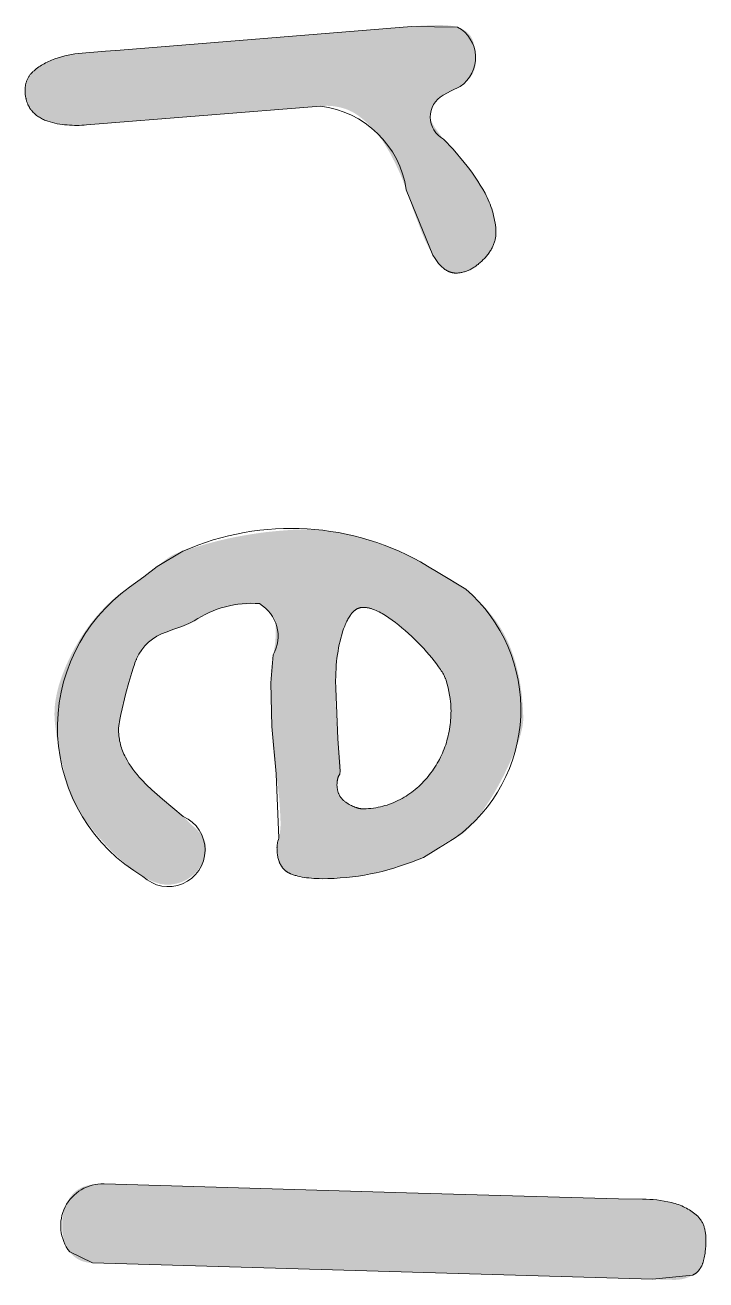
# Model space of a CAD drawing. Header units: millimetres. Extents: x 0 to 505, y 0 to 432.
# Drawn here: x 315.61 to 323.42, y 106.28 to 120.68 of the extents above; entities that cross this region are included whole.
import ezdxf

# ---------------------------------------------------------------- set-up
doc = ezdxf.new("R2010")
doc.units = ezdxf.units.MM
doc.header["$MEASUREMENT"] = 0
doc.layers.add('DEFAULT', color=4, linetype='Continuous')

msp = doc.modelspace()

# ---------------------------------------------------------------- hatches: boundary and pattern name
at = {"layer": 'DEFAULT', "extrusion": (0, 0, -1)}
for points in [[(-320.286, 118.038), (-320.266, 118.073), (-320.246, 118.108), (-320.227, 118.145), (-320.209, 118.182), (-320.191, 118.22), (-320.174, 118.259), (-320.158, 118.298), (-320.063, 118.55), (-319.98, 118.788), (-319.957, 118.85), (-319.934, 118.912), (-319.909, 118.973), (-319.882, 119.032), (-319.854, 119.091), (-319.824, 119.149), (-319.794, 119.207), (-319.761, 119.263), (-319.744, 119.291), (-319.727, 119.318), (-319.71, 119.344), (-319.692, 119.37), (-319.673, 119.395), (-319.654, 119.419), (-319.635, 119.443), (-319.616, 119.466), (-319.596, 119.489), (-319.575, 119.51), (-319.554, 119.532), (-319.533, 119.552), (-319.511, 119.572), (-319.489, 119.591), (-319.466, 119.61), (-319.443, 119.628), (-319.432, 119.636), (-319.42, 119.645), (-319.408, 119.653), (-319.396, 119.661), (-319.384, 119.668), (-319.371, 119.675), (-319.359, 119.682), (-319.346, 119.688), (-319.333, 119.694), (-319.32, 119.7), (-319.307, 119.706), (-319.293, 119.711), (-319.28, 119.716), (-319.266, 119.72), (-319.253, 119.724), (-319.239, 119.728), (-319.225, 119.732), (-319.21, 119.735), (-319.196, 119.738), (-319.181, 119.741), (-319.167, 119.743), (-319.152, 119.745), (-319.137, 119.747), (-319.122, 119.748), (-319.107, 119.749), (-319.091, 119.75), (-319.076, 119.751), (-319.06, 119.751), (-319.044, 119.75), (-319.028, 119.75), (-319.012, 119.749), (-318.995, 119.748), (-318.995, 119.748), (-316.31, 119.531), (-316.283, 119.529), (-316.256, 119.528), (-316.228, 119.527), (-316.201, 119.527), (-316.173, 119.527), (-316.145, 119.528), (-316.116, 119.529), (-316.088, 119.531), (-316.059, 119.534), (-316.031, 119.537), (-316.003, 119.541), (-315.975, 119.546), (-315.948, 119.552), (-315.921, 119.558), (-315.894, 119.566), (-315.868, 119.574), (-315.855, 119.578), (-315.842, 119.583), (-315.83, 119.588), (-315.817, 119.593), (-315.805, 119.599), (-315.794, 119.605), (-315.782, 119.612), (-315.771, 119.619), (-315.76, 119.626), (-315.749, 119.633), (-315.739, 119.641), (-315.729, 119.649), (-315.719, 119.658), (-315.709, 119.667), (-315.7, 119.676), (-315.691, 119.686), (-315.686, 119.691), (-315.682, 119.696), (-315.678, 119.701), (-315.674, 119.706), (-315.67, 119.711), (-315.666, 119.717), (-315.662, 119.722), (-315.658, 119.728), (-315.655, 119.734), (-315.652, 119.74), (-315.648, 119.746), (-315.645, 119.752), (-315.642, 119.758), (-315.639, 119.764), (-315.636, 119.771), (-315.634, 119.777), (-315.631, 119.784), (-315.629, 119.79), (-315.627, 119.797), (-315.624, 119.804), (-315.622, 119.811), (-315.62, 119.818), (-315.619, 119.825), (-315.617, 119.833), (-315.615, 119.84), (-315.614, 119.848), (-315.612, 119.855), (-315.611, 119.863), (-315.609, 119.879), (-315.608, 119.895), (-315.607, 119.905), (-315.607, 119.914), (-315.606, 119.924), (-315.606, 119.933), (-315.607, 119.942), (-315.607, 119.951), (-315.608, 119.96), (-315.609, 119.969), (-315.61, 119.977), (-315.611, 119.986), (-315.612, 119.994), (-315.614, 120.003), (-315.616, 120.011), (-315.618, 120.019), (-315.621, 120.027), (-315.624, 120.035), (-315.626, 120.042), (-315.629, 120.05), (-315.633, 120.057), (-315.636, 120.065), (-315.64, 120.072), (-315.644, 120.079), (-315.648, 120.086), (-315.653, 120.093), (-315.657, 120.099), (-315.662, 120.106), (-315.667, 120.112), (-315.672, 120.119), (-315.678, 120.125), (-315.684, 120.131), (-315.69, 120.137), (-315.696, 120.143), (-315.709, 120.154), (-315.722, 120.165), (-315.735, 120.176), (-315.749, 120.186), (-315.764, 120.197), (-315.779, 120.206), (-315.794, 120.216), (-315.809, 120.225), (-315.825, 120.234), (-315.842, 120.243), (-315.859, 120.251), (-315.876, 120.26), (-315.893, 120.267), (-315.911, 120.275), (-315.93, 120.282), (-315.948, 120.289), (-315.986, 120.302), (-316.024, 120.314), (-316.063, 120.324), (-316.101, 120.333), (-316.139, 120.341), (-316.178, 120.347), (-316.217, 120.352), (-316.53, 120.378), (-316.53, 120.378), (-316.697, 120.391), (-316.697, 120.391), (-320.039, 120.661), (-320.164, 120.67), (-320.302, 120.676), (-320.338, 120.677), (-320.372, 120.677), (-320.407, 120.676), (-320.44, 120.674), (-320.473, 120.671), (-320.506, 120.667), (-320.537, 120.662), (-320.553, 120.659), (-320.568, 120.655), (-320.579, 120.652), (-320.589, 120.648), (-320.599, 120.643), (-320.609, 120.639), (-320.619, 120.634), (-320.628, 120.629), (-320.637, 120.624), (-320.646, 120.618), (-320.655, 120.613), (-320.659, 120.61), (-320.663, 120.606), (-320.667, 120.603), (-320.671, 120.6), (-320.675, 120.597), (-320.679, 120.594), (-320.683, 120.59), (-320.686, 120.587), (-320.69, 120.583), (-320.694, 120.58), (-320.697, 120.576), (-320.701, 120.572), (-320.704, 120.568), (-320.707, 120.565), (-320.711, 120.561), (-320.714, 120.557), (-320.717, 120.552), (-320.72, 120.548), (-320.723, 120.543), (-320.726, 120.538), (-320.729, 120.533), (-320.731, 120.528), (-320.734, 120.523), (-320.737, 120.517), (-320.739, 120.511), (-320.741, 120.505), (-320.744, 120.499), (-320.746, 120.493), (-320.748, 120.486), (-320.75, 120.48), (-320.752, 120.473), (-320.754, 120.466), (-320.758, 120.451), (-320.761, 120.436), (-320.764, 120.42), (-320.767, 120.403), (-320.769, 120.385), (-320.771, 120.367), (-320.773, 120.348), (-320.774, 120.327), (-320.775, 120.307), (-320.776, 120.288), (-320.775, 120.27), (-320.775, 120.252), (-320.774, 120.235), (-320.773, 120.227), (-320.772, 120.219), (-320.771, 120.211), (-320.77, 120.203), (-320.768, 120.196), (-320.767, 120.188), (-320.765, 120.181), (-320.764, 120.174), (-320.762, 120.167), (-320.76, 120.161), (-320.758, 120.154), (-320.755, 120.148), (-320.753, 120.142), (-320.75, 120.136), (-320.748, 120.13), (-320.745, 120.125), (-320.742, 120.119), (-320.739, 120.114), (-320.736, 120.109), (-320.734, 120.107), (-320.732, 120.104), (-320.726, 120.095), (-320.719, 120.085), (-320.711, 120.076), (-320.704, 120.067), (-320.696, 120.059), (-320.688, 120.05), (-320.68, 120.041), (-320.672, 120.033), (-320.664, 120.025), (-320.655, 120.017), (-320.646, 120.009), (-320.637, 120.002), (-320.628, 119.994), (-320.618, 119.987), (-320.609, 119.98), (-320.599, 119.973), (-320.495, 119.923), (-320.472, 119.912), (-320.449, 119.9), (-320.426, 119.887), (-320.403, 119.873), (-320.393, 119.867), (-320.384, 119.86), (-320.374, 119.853), (-320.366, 119.846), (-320.357, 119.839), (-320.349, 119.831), (-320.341, 119.824), (-320.334, 119.817), (-320.327, 119.809), (-320.32, 119.802), (-320.313, 119.794), (-320.307, 119.787), (-320.301, 119.779), (-320.296, 119.771), (-320.291, 119.764), (-320.286, 119.756), (-320.284, 119.752), (-320.282, 119.748), (-320.28, 119.744), (-320.278, 119.74), (-320.276, 119.736), (-320.274, 119.732), (-320.272, 119.728), (-320.27, 119.724), (-320.269, 119.72), (-320.267, 119.716), (-320.266, 119.711), (-320.264, 119.707), (-320.263, 119.703), (-320.262, 119.699), (-320.261, 119.695), (-320.26, 119.691), (-320.259, 119.686), (-320.258, 119.682), (-320.257, 119.678), (-320.257, 119.674), (-320.256, 119.669), (-320.256, 119.665), (-320.255, 119.661), (-320.255, 119.656), (-320.254, 119.652), (-320.254, 119.648), (-320.254, 119.643), (-320.254, 119.639), (-320.254, 119.635), (-320.254, 119.63), (-320.255, 119.626), (-320.255, 119.621), (-320.255, 119.619), (-320.255, 119.617), (-320.256, 119.614), (-320.256, 119.612), (-320.257, 119.609), (-320.257, 119.607), (-320.258, 119.604), (-320.259, 119.602), (-320.259, 119.599), (-320.26, 119.596), (-320.262, 119.591), (-320.264, 119.585), (-320.267, 119.579), (-320.269, 119.572), (-320.272, 119.566), (-320.276, 119.559), (-320.279, 119.552), (-320.287, 119.538), (-320.296, 119.522), (-320.306, 119.506), (-320.317, 119.489), (-320.33, 119.471), (-320.343, 119.453), (-320.373, 119.413), (-320.407, 119.369), (-320.519, 119.252), (-320.534, 119.236), (-320.549, 119.22), (-320.58, 119.183), (-320.612, 119.144), (-320.645, 119.1), (-320.678, 119.06), (-320.71, 119.019), (-320.741, 118.977), (-320.771, 118.933), (-320.801, 118.888), (-320.829, 118.842), (-320.857, 118.795), (-320.884, 118.747), (-320.897, 118.722), (-320.909, 118.698), (-320.921, 118.672), (-320.932, 118.647), (-320.942, 118.622), (-320.951, 118.596), (-320.96, 118.57), (-320.968, 118.543), (-320.975, 118.517), (-320.982, 118.49), (-320.988, 118.463), (-320.994, 118.436), (-320.998, 118.408), (-321.002, 118.381), (-321.006, 118.353), (-321.008, 118.324), (-321.009, 118.314), (-321.009, 118.304), (-321.009, 118.293), (-321.009, 118.283), (-321.009, 118.273), (-321.008, 118.262), (-321.007, 118.252), (-321.005, 118.242), (-321.003, 118.231), (-321.001, 118.221), (-320.999, 118.211), (-320.996, 118.201), (-320.993, 118.191), (-320.99, 118.18), (-320.986, 118.17), (-320.982, 118.16), (-320.978, 118.15), (-320.974, 118.14), (-320.969, 118.13), (-320.964, 118.12), (-320.958, 118.11), (-320.952, 118.1), (-320.946, 118.09), (-320.94, 118.08), (-320.933, 118.07), (-320.926, 118.06), (-320.919, 118.05), (-320.912, 118.041), (-320.904, 118.031), (-320.895, 118.021), (-320.887, 118.011), (-320.878, 118.001), (-320.86, 117.983), (-320.851, 117.973), (-320.842, 117.965), (-320.833, 117.956), (-320.823, 117.948), (-320.814, 117.94), (-320.805, 117.932), (-320.795, 117.925), (-320.786, 117.918), (-320.777, 117.911), (-320.767, 117.905), (-320.758, 117.898), (-320.748, 117.892), (-320.738, 117.887), (-320.729, 117.881), (-320.719, 117.876), (-320.709, 117.871), (-320.699, 117.867), (-320.689, 117.862), (-320.679, 117.858), (-320.669, 117.855), (-320.659, 117.851), (-320.649, 117.848), (-320.639, 117.845), (-320.629, 117.842), (-320.619, 117.84), (-320.609, 117.838), (-320.598, 117.836), (-320.588, 117.835), (-320.578, 117.833), (-320.567, 117.832), (-320.562, 117.832), (-320.558, 117.832), (-320.553, 117.832), (-320.548, 117.832), (-320.543, 117.832), (-320.539, 117.832), (-320.534, 117.832), (-320.529, 117.833), (-320.524, 117.833), (-320.52, 117.834), (-320.515, 117.835), (-320.51, 117.836), (-320.506, 117.837), (-320.501, 117.838), (-320.496, 117.839), (-320.492, 117.841), (-320.487, 117.842), (-320.482, 117.844), (-320.478, 117.845), (-320.473, 117.847), (-320.469, 117.849), (-320.464, 117.851), (-320.46, 117.853), (-320.455, 117.855), (-320.451, 117.858), (-320.446, 117.86), (-320.442, 117.863), (-320.437, 117.866), (-320.433, 117.868), (-320.428, 117.871), (-320.424, 117.874), (-320.42, 117.878), (-320.415, 117.881), (-320.411, 117.884), (-320.402, 117.891), (-320.393, 117.899), (-320.385, 117.907), (-320.376, 117.915), (-320.368, 117.924), (-320.359, 117.934), (-320.351, 117.943), (-320.343, 117.954), (-320.335, 117.964), (-320.326, 117.975), (-320.318, 117.987), (-320.31, 117.999), (-320.302, 118.012), (-320.294, 118.025)], [(-316.118, 106.603), (-316.113, 106.611), (-316.107, 106.619), (-316.102, 106.627), (-316.097, 106.635), (-316.092, 106.644), (-316.087, 106.652), (-316.083, 106.661), (-316.078, 106.67), (-316.074, 106.679), (-316.07, 106.688), (-316.066, 106.697), (-316.063, 106.707), (-316.06, 106.716), (-316.056, 106.726), (-316.053, 106.736), (-316.051, 106.746), (-316.048, 106.756), (-316.046, 106.767), (-316.043, 106.777), (-316.041, 106.788), (-316.04, 106.799), (-316.038, 106.81), (-316.036, 106.821), (-316.035, 106.833), (-316.033, 106.856), (-316.032, 106.88), (-316.032, 106.904), (-316.032, 106.929), (-316.033, 106.954), (-316.034, 106.967), (-316.035, 106.979), (-316.036, 106.991), (-316.038, 107.003), (-316.04, 107.015), (-316.042, 107.026), (-316.044, 107.038), (-316.046, 107.049), (-316.049, 107.06), (-316.051, 107.071), (-316.054, 107.082), (-316.057, 107.093), (-316.061, 107.104), (-316.064, 107.114), (-316.068, 107.124), (-316.072, 107.135), (-316.076, 107.145), (-316.081, 107.154), (-316.085, 107.164), (-316.09, 107.174), (-316.095, 107.183), (-316.1, 107.192), (-316.106, 107.202), (-316.111, 107.211), (-316.117, 107.219), (-316.123, 107.228), (-316.13, 107.237), (-316.136, 107.245), (-316.143, 107.253), (-316.149, 107.261), (-316.153, 107.265), (-316.157, 107.269), (-316.16, 107.273), (-316.164, 107.277), (-316.168, 107.281), (-316.172, 107.284), (-316.176, 107.288), (-316.18, 107.291), (-316.184, 107.295), (-316.188, 107.298), (-316.192, 107.302), (-316.196, 107.305), (-316.205, 107.311), (-316.214, 107.317), (-316.223, 107.323), (-316.233, 107.328), (-316.243, 107.334), (-316.253, 107.339), (-316.263, 107.343), (-316.274, 107.348), (-316.285, 107.352), (-316.296, 107.356), (-316.308, 107.36), (-316.319, 107.363), (-316.331, 107.366), (-316.344, 107.369), (-316.356, 107.371), (-316.369, 107.374), (-316.382, 107.376), (-316.396, 107.378), (-316.409, 107.379), (-316.423, 107.38), (-316.437, 107.381), (-316.452, 107.382), (-316.467, 107.383), (-316.482, 107.383), (-316.512, 107.382), (-316.513, 107.382), (-319.984, 107.281), (-319.984, 107.281), (-322.413, 107.209), (-322.536, 107.207), (-322.689, 107.208), (-322.731, 107.207), (-322.773, 107.205), (-322.814, 107.202), (-322.856, 107.198), (-322.898, 107.192), (-322.94, 107.185), (-322.981, 107.177), (-323.023, 107.168), (-323.044, 107.162), (-323.064, 107.157), (-323.084, 107.15), (-323.103, 107.144), (-323.122, 107.137), (-323.141, 107.129), (-323.159, 107.121), (-323.177, 107.112), (-323.195, 107.103), (-323.212, 107.094), (-323.229, 107.084), (-323.245, 107.074), (-323.261, 107.063), (-323.277, 107.052), (-323.292, 107.04), (-323.307, 107.028), (-323.314, 107.021), (-323.321, 107.015), (-323.327, 107.008), (-323.334, 107.001), (-323.34, 106.994), (-323.346, 106.987), (-323.352, 106.979), (-323.357, 106.972), (-323.363, 106.964), (-323.368, 106.955), (-323.372, 106.947), (-323.377, 106.939), (-323.381, 106.93), (-323.385, 106.921), (-323.389, 106.912), (-323.393, 106.902), (-323.396, 106.893), (-323.399, 106.883), (-323.402, 106.873), (-323.405, 106.863), (-323.407, 106.853), (-323.409, 106.842), (-323.411, 106.831), (-323.413, 106.82), (-323.414, 106.809), (-323.415, 106.798), (-323.416, 106.786), (-323.417, 106.774), (-323.417, 106.762), (-323.418, 106.75), (-323.418, 106.738), (-323.417, 106.725), (-323.415, 106.676), (-323.412, 106.631), (-323.41, 106.61), (-323.408, 106.589), (-323.405, 106.57), (-323.402, 106.552), (-323.399, 106.534), (-323.395, 106.518), (-323.391, 106.502), (-323.389, 106.495), (-323.387, 106.488), (-323.385, 106.481), (-323.382, 106.474), (-323.38, 106.468), (-323.378, 106.461), (-323.375, 106.455), (-323.373, 106.45), (-323.37, 106.444), (-323.367, 106.439), (-323.362, 106.429), (-323.356, 106.419), (-323.35, 106.41), (-323.347, 106.406), (-323.344, 106.401), (-323.341, 106.397), (-323.338, 106.393), (-323.335, 106.389), (-323.332, 106.385), (-323.328, 106.382), (-323.325, 106.378), (-323.322, 106.375), (-323.319, 106.371), (-323.315, 106.368), (-323.312, 106.365), (-323.309, 106.362), (-323.305, 106.359), (-323.302, 106.357), (-323.298, 106.354), (-323.295, 106.351), (-323.291, 106.349), (-323.288, 106.347), (-323.284, 106.345), (-323.281, 106.343), (-323.277, 106.341), (-323.273, 106.339), (-323.27, 106.337), (-323.266, 106.336), (-323.262, 106.334), (-323.256, 106.331), (-323.25, 106.327), (-323.244, 106.324), (-323.237, 106.321), (-323.231, 106.318), (-323.224, 106.315), (-323.218, 106.312), (-323.211, 106.309), (-323.205, 106.307), (-323.198, 106.304), (-323.191, 106.302), (-323.184, 106.3), (-323.177, 106.298), (-323.17, 106.296), (-323.163, 106.294), (-323.156, 106.292), (-323.149, 106.291), (-323.142, 106.289), (-323.127, 106.287), (-323.112, 106.285), (-323.097, 106.283), (-323.081, 106.282), (-323.065, 106.281), (-323.049, 106.281), (-322.806, 106.288), (-322.805, 106.288), (-316.378, 106.476), (-316.368, 106.476), (-316.358, 106.477), (-316.347, 106.478), (-316.337, 106.479), (-316.328, 106.48), (-316.318, 106.482), (-316.308, 106.484), (-316.299, 106.486), (-316.29, 106.488), (-316.281, 106.49), (-316.272, 106.493), (-316.263, 106.496), (-316.254, 106.499), (-316.246, 106.503), (-316.237, 106.506), (-316.229, 106.51), (-316.221, 106.514), (-316.213, 106.519), (-316.206, 106.523), (-316.198, 106.528), (-316.191, 106.533), (-316.183, 106.538), (-316.176, 106.544), (-316.169, 106.549), (-316.162, 106.555), (-316.155, 106.562), (-316.149, 106.568), (-316.142, 106.575), (-316.136, 106.581), (-316.13, 106.588), (-316.124, 106.596)]]:
    msp.add_hatch(color=7, dxfattribs=at).paths.add_polyline_path(points, flags=0)
h = msp.add_hatch(color=7, dxfattribs=at)
h.paths.add_polyline_path([(-316.959, 110.91), (-316.92, 110.935), (-316.881, 110.962), (-316.842, 110.99), (-316.804, 111.019), (-316.766, 111.049), (-316.728, 111.081), (-316.691, 111.114), (-316.654, 111.148), (-316.617, 111.184), (-316.581, 111.22), (-316.51, 111.296), (-316.439, 111.375), (-316.371, 111.459), (-316.338, 111.501), (-316.307, 111.542), (-316.277, 111.582), (-316.25, 111.622), (-316.224, 111.66), (-316.201, 111.698), (-316.179, 111.735), (-316.159, 111.771), (-316.155, 111.78), (-316.15, 111.789), (-316.145, 111.8), (-316.141, 111.81), (-316.132, 111.832), (-316.123, 111.857), (-316.114, 111.883), (-316.105, 111.911), (-316.097, 111.941), (-316.089, 111.973), (-316.022, 112.247), (-316.006, 112.318), (-315.991, 112.388), (-315.979, 112.458), (-315.967, 112.527), (-315.958, 112.592), (-315.951, 112.651), (-315.946, 112.703), (-315.944, 112.726), (-315.944, 112.748), (-315.943, 112.772), (-315.944, 112.796), (-315.945, 112.82), (-315.946, 112.845), (-315.948, 112.87), (-315.951, 112.895), (-315.954, 112.92), (-315.958, 112.946), (-315.963, 112.971), (-315.968, 112.997), (-315.974, 113.023), (-315.98, 113.05), (-315.987, 113.076), (-315.994, 113.103), (-316.003, 113.13), (-316.011, 113.157), (-316.03, 113.211), (-316.051, 113.265), (-316.072, 113.318), (-316.096, 113.371), (-316.121, 113.424), (-316.147, 113.477), (-316.175, 113.529), (-316.205, 113.581), (-316.235, 113.632), (-316.267, 113.682), (-316.3, 113.731), (-316.334, 113.779), (-316.37, 113.825), (-316.406, 113.871), (-316.444, 113.915), (-316.483, 113.959), (-316.522, 114.001), (-316.562, 114.04), (-316.602, 114.077), (-316.642, 114.113), (-316.662, 114.129), (-316.683, 114.145), (-316.703, 114.161), (-316.723, 114.176), (-316.744, 114.19), (-316.764, 114.204), (-316.785, 114.218), (-316.805, 114.23), (-316.851, 114.261), (-316.894, 114.291), (-316.933, 114.32), (-316.97, 114.348), (-317.123, 114.466), (-317.158, 114.495), (-317.192, 114.523), (-317.225, 114.548), (-317.242, 114.56), (-317.258, 114.571), (-317.266, 114.576), (-317.275, 114.582), (-317.284, 114.587), (-317.292, 114.592), (-317.302, 114.597), (-317.311, 114.601), (-317.321, 114.606), (-317.33, 114.61), (-317.341, 114.615), (-317.351, 114.619), (-317.361, 114.623), (-317.372, 114.627), (-317.383, 114.63), (-317.395, 114.634), (-317.418, 114.641), (-317.503, 114.669), (-317.588, 114.695), (-317.673, 114.72), (-317.758, 114.743), (-317.844, 114.765), (-317.93, 114.785), (-318.016, 114.803), (-318.102, 114.819), (-318.189, 114.834), (-318.276, 114.847), (-318.363, 114.859), (-318.45, 114.868), (-318.537, 114.876), (-318.625, 114.883), (-318.713, 114.888), (-318.801, 114.891), (-318.841, 114.891), (-318.881, 114.89), (-318.922, 114.889), (-318.964, 114.886), (-319.006, 114.882), (-319.05, 114.877), (-319.094, 114.871), (-319.139, 114.864), (-319.185, 114.856), (-319.232, 114.847), (-319.327, 114.826), (-319.427, 114.801), (-319.529, 114.771), (-319.631, 114.738), (-319.729, 114.704), (-319.822, 114.669), (-319.911, 114.632), (-319.996, 114.594), (-320.037, 114.574), (-320.077, 114.554), (-320.116, 114.534), (-320.153, 114.513), (-320.19, 114.492), (-320.225, 114.471), (-320.241, 114.459), (-320.256, 114.449), (-320.271, 114.438), (-320.286, 114.429), (-320.301, 114.42), (-320.316, 114.411), (-320.332, 114.403), (-320.347, 114.396), (-320.377, 114.381), (-320.407, 114.366), (-320.468, 114.333), (-320.524, 114.3), (-320.549, 114.284), (-320.571, 114.269), (-320.663, 114.206), (-320.707, 114.169), (-320.748, 114.132), (-320.789, 114.095), (-320.827, 114.056), (-320.864, 114.018), (-320.9, 113.979), (-320.933, 113.939), (-320.965, 113.899), (-320.996, 113.858), (-321.025, 113.817), (-321.052, 113.775), (-321.078, 113.733), (-321.102, 113.691), (-321.124, 113.647), (-321.145, 113.604), (-321.155, 113.582), (-321.164, 113.559), (-321.182, 113.515), (-321.198, 113.469), (-321.214, 113.422), (-321.229, 113.375), (-321.242, 113.326), (-321.255, 113.277), (-321.266, 113.227), (-321.277, 113.176), (-321.286, 113.124), (-321.294, 113.071), (-321.302, 113.018), (-321.308, 112.963), (-321.313, 112.908), (-321.317, 112.852), (-321.32, 112.795), (-321.322, 112.737), (-321.322, 112.728), (-321.322, 112.72), (-321.322, 112.711), (-321.322, 112.703), (-321.321, 112.694), (-321.32, 112.684), (-321.318, 112.666), (-321.316, 112.646), (-321.312, 112.626), (-321.308, 112.605), (-321.303, 112.584), (-321.298, 112.561), (-321.292, 112.539), (-321.285, 112.515), (-321.278, 112.491), (-321.261, 112.441), (-321.241, 112.387), (-321.219, 112.333), (-321.196, 112.278), (-321.147, 112.169), (-321.094, 112.06), (-321.036, 111.951), (-321.006, 111.897), (-320.975, 111.845), (-320.944, 111.794), (-320.912, 111.745), (-320.88, 111.697), (-320.848, 111.65), (-320.815, 111.605), (-320.782, 111.562), (-320.766, 111.541), (-320.749, 111.521), (-320.733, 111.502), (-320.717, 111.484), (-320.701, 111.468), (-320.686, 111.452), (-320.67, 111.437), (-320.655, 111.424), (-320.64, 111.411), (-320.633, 111.405), (-320.626, 111.4), (-320.618, 111.394), (-320.611, 111.389), (-320.604, 111.384), (-320.597, 111.38), (-320.59, 111.375), (-320.583, 111.371), (-320.576, 111.367), (-320.569, 111.364), (-320.562, 111.36), (-320.555, 111.357), (-320.548, 111.355), (-320.542, 111.352), (-320.528, 111.347), (-320.515, 111.341), (-320.501, 111.335), (-320.488, 111.329), (-320.474, 111.322), (-320.46, 111.315), (-320.446, 111.307), (-320.432, 111.298), (-320.418, 111.29), (-320.404, 111.28), (-320.39, 111.271), (-320.376, 111.26), (-320.361, 111.25), (-320.347, 111.238), (-320.318, 111.215), (-320.247, 111.165), (-320.238, 111.159), (-320.229, 111.153), (-320.22, 111.148), (-320.212, 111.143), (-320.203, 111.139), (-320.198, 111.137), (-320.194, 111.135), (-320.189, 111.133), (-320.185, 111.131), (-320.18, 111.129), (-320.04, 111.074), (-319.972, 111.049), (-319.904, 111.026), (-319.837, 111.005), (-319.77, 110.986), (-319.702, 110.968), (-319.635, 110.952), (-319.568, 110.938), (-319.5, 110.925), (-319.432, 110.914), (-319.362, 110.905), (-319.293, 110.898), (-319.222, 110.892), (-319.152, 110.887), (-319.08, 110.885), (-319.013, 110.884), (-318.981, 110.885), (-318.95, 110.886), (-318.92, 110.887), (-318.891, 110.889), (-318.863, 110.892), (-318.836, 110.895), (-318.809, 110.899), (-318.784, 110.903), (-318.76, 110.908), (-318.737, 110.913), (-318.715, 110.919), (-318.704, 110.922), (-318.693, 110.926), (-318.683, 110.929), (-318.673, 110.933), (-318.663, 110.936), (-318.653, 110.94), (-318.649, 110.942), (-318.644, 110.944), (-318.64, 110.946), (-318.635, 110.948), (-318.631, 110.951), (-318.626, 110.953), (-318.622, 110.956), (-318.618, 110.958), (-318.614, 110.961), (-318.61, 110.964), (-318.606, 110.966), (-318.602, 110.969), (-318.598, 110.972), (-318.594, 110.975), (-318.59, 110.978), (-318.587, 110.981), (-318.583, 110.985), (-318.58, 110.988), (-318.576, 110.992), (-318.573, 110.995), (-318.57, 110.999), (-318.567, 111.002), (-318.563, 111.006), (-318.56, 111.01), (-318.557, 111.014), (-318.555, 111.018), (-318.552, 111.022), (-318.549, 111.026), (-318.546, 111.03), (-318.544, 111.035), (-318.541, 111.039), (-318.539, 111.044), (-318.536, 111.048), (-318.534, 111.053), (-318.531, 111.058), (-318.529, 111.062), (-318.527, 111.067), (-318.525, 111.072), (-318.523, 111.077), (-318.521, 111.082), (-318.518, 111.093), (-318.514, 111.104), (-318.511, 111.115), (-318.508, 111.126), (-318.506, 111.138), (-318.504, 111.15), (-318.502, 111.163), (-318.5, 111.175), (-318.499, 111.189), (-318.498, 111.202), (-318.497, 111.216), (-318.497, 111.23), (-318.496, 111.236), (-318.497, 111.242), (-318.497, 111.249), (-318.497, 111.255), (-318.498, 111.262), (-318.499, 111.269), (-318.5, 111.276), (-318.501, 111.284), (-318.503, 111.291), (-318.504, 111.299), (-318.508, 111.315), (-318.512, 111.332), (-318.517, 111.35), (-318.522, 111.374), (-318.527, 111.397), (-318.53, 111.419), (-318.533, 111.44), (-318.534, 111.451), (-318.535, 111.462), (-318.536, 111.474), (-318.537, 111.487), (-318.537, 111.513), (-318.537, 111.542), (-318.531, 111.679), (-318.521, 111.816), (-318.506, 111.951), (-318.487, 112.086), (-318.468, 112.221), (-318.454, 112.356), (-318.444, 112.492), (-318.438, 112.63), (-318.438, 112.63), (-318.426, 113.132), (-318.425, 113.174), (-318.426, 113.215), (-318.428, 113.256), (-318.431, 113.296), (-318.435, 113.335), (-318.44, 113.374), (-318.446, 113.413), (-318.454, 113.451), (-318.461, 113.488), (-318.467, 113.527), (-318.473, 113.566), (-318.477, 113.605), (-318.48, 113.645), (-318.482, 113.686), (-318.482, 113.727), (-318.482, 113.769), (-318.481, 113.775), (-318.481, 113.781), (-318.481, 113.786), (-318.48, 113.792), (-318.48, 113.798), (-318.479, 113.804), (-318.478, 113.809), (-318.477, 113.815), (-318.476, 113.82), (-318.474, 113.826), (-318.473, 113.831), (-318.472, 113.836), (-318.47, 113.841), (-318.468, 113.846), (-318.466, 113.852), (-318.465, 113.857), (-318.462, 113.862), (-318.46, 113.867), (-318.458, 113.871), (-318.456, 113.876), (-318.453, 113.881), (-318.45, 113.886), (-318.448, 113.89), (-318.445, 113.895), (-318.442, 113.899), (-318.439, 113.904), (-318.436, 113.908), (-318.432, 113.912), (-318.429, 113.916), (-318.425, 113.921), (-318.422, 113.925), (-318.418, 113.929), (-318.402, 113.945), (-318.387, 113.96), (-318.372, 113.975), (-318.356, 113.989), (-318.341, 114.002), (-318.326, 114.015), (-318.311, 114.028), (-318.295, 114.04), (-318.173, 114.035), (-318.118, 114.032), (-318.068, 114.028), (-318.021, 114.023), (-317.998, 114.02), (-317.975, 114.017), (-317.953, 114.013), (-317.931, 114.009), (-317.91, 114.004), (-317.889, 113.999), (-317.868, 113.994), (-317.848, 113.988), (-317.827, 113.982), (-317.807, 113.975), (-317.787, 113.968), (-317.768, 113.96), (-317.748, 113.951), (-317.729, 113.942), (-317.689, 113.921), (-317.645, 113.898), (-317.546, 113.841), (-317.544, 113.84), (-317.543, 113.838), (-317.541, 113.837), (-317.54, 113.835), (-317.538, 113.834), (-317.536, 113.833), (-317.535, 113.831), (-317.533, 113.83), (-317.532, 113.829), (-317.53, 113.828), (-317.528, 113.827), (-317.526, 113.825), (-317.525, 113.824), (-317.523, 113.823), (-317.521, 113.822), (-317.519, 113.821), (-317.517, 113.82), (-317.515, 113.819), (-317.514, 113.818), (-317.512, 113.818), (-317.51, 113.817), (-317.508, 113.816), (-317.506, 113.815), (-317.504, 113.814), (-317.502, 113.814), (-317.499, 113.813), (-317.497, 113.813), (-317.495, 113.812), (-317.493, 113.811), (-317.491, 113.811), (-317.486, 113.81), (-317.482, 113.809), (-317.477, 113.808), (-317.473, 113.807), (-317.468, 113.805), (-317.463, 113.804), (-317.458, 113.802), (-317.453, 113.801), (-317.448, 113.799), (-317.443, 113.797), (-317.437, 113.794), (-317.426, 113.789), (-317.415, 113.784), (-317.403, 113.778), (-317.392, 113.772), (-317.386, 113.769), (-317.38, 113.767), (-317.374, 113.764), (-317.369, 113.762), (-317.363, 113.76), (-317.358, 113.757), (-317.352, 113.756), (-317.347, 113.754), (-317.341, 113.752), (-317.336, 113.751), (-317.33, 113.749), (-317.325, 113.748), (-317.32, 113.747), (-317.314, 113.746), (-317.309, 113.745), (-317.304, 113.744), (-317.299, 113.743), (-317.293, 113.741), (-317.288, 113.74), (-317.282, 113.738), (-317.277, 113.736), (-317.271, 113.734), (-317.266, 113.732), (-317.26, 113.73), (-317.254, 113.728), (-317.249, 113.725), (-317.243, 113.722), (-317.237, 113.72), (-317.225, 113.714), (-317.202, 113.704), (-317.178, 113.693), (-317.154, 113.681), (-317.131, 113.668), (-317.107, 113.654), (-317.084, 113.639), (-317.06, 113.624), (-317.037, 113.607), (-317.025, 113.598), (-317.019, 113.594), (-317.013, 113.589), (-317.008, 113.584), (-317.002, 113.579), (-316.997, 113.574), (-316.992, 113.569), (-316.986, 113.564), (-316.981, 113.558), (-316.976, 113.553), (-316.971, 113.547), (-316.966, 113.541), (-316.961, 113.535), (-316.956, 113.529), (-316.952, 113.523), (-316.942, 113.51), (-316.933, 113.497), (-316.925, 113.483), (-316.916, 113.468), (-316.908, 113.453), (-316.9, 113.438), (-316.893, 113.422), (-316.88, 113.393), (-316.874, 113.378), (-316.867, 113.361), (-316.86, 113.342), (-316.846, 113.299), (-316.83, 113.249), (-316.796, 113.136), (-316.764, 113.014), (-316.704, 112.766), (-316.692, 112.71), (-316.688, 112.685), (-316.684, 112.661), (-316.681, 112.64), (-316.68, 112.63), (-316.679, 112.62), (-316.679, 112.611), (-316.678, 112.602), (-316.678, 112.594), (-316.678, 112.586), (-316.679, 112.565), (-316.681, 112.545), (-316.682, 112.524), (-316.685, 112.504), (-316.688, 112.484), (-316.691, 112.464), (-316.696, 112.445), (-316.7, 112.425), (-316.706, 112.406), (-316.711, 112.387), (-316.718, 112.368), (-316.725, 112.349), (-316.732, 112.331), (-316.74, 112.313), (-316.749, 112.295), (-316.758, 112.277), (-316.777, 112.242), (-316.798, 112.207), (-316.819, 112.174), (-316.842, 112.141), (-316.866, 112.109), (-316.891, 112.078), (-316.917, 112.047), (-316.944, 112.018), (-317, 111.96), (-317.059, 111.904), (-317.12, 111.849), (-317.183, 111.796), (-317.421, 111.598), (-317.581, 111.441), (-317.593, 111.428), (-317.604, 111.416), (-317.614, 111.404), (-317.619, 111.397), (-317.624, 111.391), (-317.629, 111.385), (-317.633, 111.379), (-317.637, 111.373), (-317.641, 111.367), (-317.645, 111.361), (-317.649, 111.354), (-317.652, 111.348), (-317.655, 111.342), (-317.658, 111.336), (-317.661, 111.33), (-317.664, 111.324), (-317.666, 111.318), (-317.669, 111.312), (-317.671, 111.306), (-317.673, 111.3), (-317.674, 111.294), (-317.676, 111.288), (-317.677, 111.282), (-317.679, 111.276), (-317.68, 111.27), (-317.68, 111.264), (-317.681, 111.258), (-317.681, 111.252), (-317.682, 111.246), (-317.682, 111.235), (-317.682, 111.225), (-317.681, 111.214), (-317.681, 111.204), (-317.68, 111.194), (-317.678, 111.184), (-317.677, 111.174), (-317.675, 111.164), (-317.673, 111.154), (-317.671, 111.145), (-317.669, 111.135), (-317.666, 111.125), (-317.663, 111.116), (-317.66, 111.106), (-317.656, 111.097), (-317.653, 111.088), (-317.649, 111.078), (-317.644, 111.069), (-317.64, 111.06), (-317.635, 111.051), (-317.63, 111.042), (-317.625, 111.033), (-317.619, 111.024), (-317.613, 111.016), (-317.607, 111.007), (-317.601, 110.999), (-317.594, 110.99), (-317.587, 110.982), (-317.58, 110.973), (-317.573, 110.965), (-317.565, 110.957), (-317.557, 110.949), (-317.549, 110.941), (-317.541, 110.933), (-317.533, 110.926), (-317.524, 110.919), (-317.516, 110.912), (-317.507, 110.905), (-317.498, 110.898), (-317.49, 110.892), (-317.481, 110.886), (-317.472, 110.881), (-317.463, 110.875), (-317.454, 110.87), (-317.444, 110.865), (-317.435, 110.86), (-317.425, 110.855), (-317.416, 110.851), (-317.406, 110.847), (-317.396, 110.843), (-317.386, 110.84), (-317.377, 110.836), (-317.366, 110.833), (-317.356, 110.83), (-317.346, 110.828), (-317.336, 110.826), (-317.325, 110.823), (-317.315, 110.822), (-317.304, 110.82), (-317.293, 110.819), (-317.282, 110.817), (-317.271, 110.817), (-317.26, 110.816), (-317.249, 110.816), (-317.241, 110.815), (-317.232, 110.816), (-317.224, 110.816), (-317.216, 110.816), (-317.207, 110.817), (-317.199, 110.818), (-317.19, 110.819), (-317.181, 110.82), (-317.173, 110.822), (-317.164, 110.823), (-317.155, 110.825), (-317.146, 110.827), (-317.138, 110.83), (-317.129, 110.832), (-317.12, 110.835), (-317.111, 110.838), (-317.102, 110.841), (-317.092, 110.844), (-317.074, 110.851), (-317.055, 110.859), (-317.037, 110.868), (-317.018, 110.877), (-316.998, 110.887), (-316.979, 110.898)], flags=0)
h.paths.add_polyline_path([(-319.908, 111.792), (-319.884, 111.779), (-319.86, 111.768), (-319.836, 111.757), (-319.811, 111.747), (-319.786, 111.738), (-319.761, 111.729), (-319.735, 111.722), (-319.709, 111.715), (-319.683, 111.709), (-319.657, 111.703), (-319.63, 111.698), (-319.603, 111.694), (-319.575, 111.691), (-319.548, 111.688), (-319.52, 111.687), (-319.491, 111.686), (-319.486, 111.685), (-319.481, 111.686), (-319.476, 111.686), (-319.47, 111.686), (-319.465, 111.687), (-319.459, 111.687), (-319.454, 111.688), (-319.448, 111.689), (-319.442, 111.69), (-319.437, 111.691), (-319.431, 111.692), (-319.425, 111.694), (-319.419, 111.696), (-319.413, 111.697), (-319.407, 111.699), (-319.401, 111.701), (-319.395, 111.703), (-319.389, 111.706), (-319.377, 111.711), (-319.364, 111.716), (-319.351, 111.722), (-319.338, 111.729), (-319.325, 111.736), (-319.312, 111.744), (-319.298, 111.753), (-319.291, 111.757), (-319.285, 111.761), (-319.278, 111.766), (-319.272, 111.771), (-319.266, 111.776), (-319.261, 111.781), (-319.255, 111.786), (-319.25, 111.791), (-319.245, 111.796), (-319.24, 111.802), (-319.235, 111.807), (-319.231, 111.813), (-319.227, 111.819), (-319.223, 111.825), (-319.219, 111.831), (-319.215, 111.837), (-319.212, 111.844), (-319.209, 111.85), (-319.206, 111.857), (-319.203, 111.863), (-319.2, 111.87), (-319.198, 111.877), (-319.196, 111.884), (-319.194, 111.891), (-319.192, 111.899), (-319.19, 111.906), (-319.189, 111.914), (-319.188, 111.921), (-319.187, 111.929), (-319.186, 111.937), (-319.186, 111.945), (-319.185, 111.953), (-319.185, 111.964), (-319.186, 111.974), (-319.186, 111.984), (-319.187, 111.993), (-319.188, 112.002), (-319.188, 112.007), (-319.189, 112.011), (-319.19, 112.016), (-319.191, 112.02), (-319.192, 112.024), (-319.193, 112.029), (-319.194, 112.033), (-319.195, 112.037), (-319.196, 112.041), (-319.197, 112.045), (-319.199, 112.048), (-319.2, 112.052), (-319.202, 112.056), (-319.203, 112.06), (-319.205, 112.063), (-319.206, 112.067), (-319.208, 112.07), (-319.21, 112.073), (-319.212, 112.077), (-319.214, 112.08), (-319.216, 112.083), (-319.218, 112.086), (-319.218, 112.092), (-319.218, 112.094), (-319.218, 112.097), (-319.218, 112.099), (-319.219, 112.102), (-319.219, 112.104), (-319.219, 112.105), (-319.219, 112.106), (-319.219, 112.106), (-319.219, 112.107), (-319.22, 112.108), (-319.22, 112.109), (-319.22, 112.11), (-319.22, 112.11), (-319.22, 112.111), (-319.221, 112.112), (-319.221, 112.112), (-319.221, 112.112), (-319.221, 112.113), (-319.221, 112.113), (-319.221, 112.113), (-319.222, 112.114), (-319.222, 112.114), (-319.222, 112.114), (-319.222, 112.114), (-319.222, 112.115), (-319.222, 112.115), (-319.223, 112.115), (-319.223, 112.115), (-319.223, 112.116), (-319.223, 112.116), (-319.223, 112.116), (-319.223, 112.116), (-319.224, 112.116), (-319.224, 112.117), (-319.224, 112.117), (-319.224, 112.117), (-319.224, 112.117), (-319.224, 112.118), (-319.225, 112.118), (-319.225, 112.118), (-319.225, 112.118), (-319.225, 112.119), (-319.225, 112.119), (-319.225, 112.119), (-319.225, 112.12), (-319.226, 112.12), (-319.226, 112.12), (-319.226, 112.121), (-319.226, 112.122), (-319.227, 112.122), (-319.227, 112.123), (-319.227, 112.124), (-319.227, 112.125), (-319.227, 112.126), (-319.227, 112.127), (-319.228, 112.128), (-319.228, 112.129), (-319.228, 112.131), (-319.228, 112.133), (-319.228, 112.135), (-319.229, 112.138), (-319.229, 112.14), (-319.229, 112.146), (-319.228, 112.167), (-319.226, 112.194), (-319.22, 112.267), (-319.196, 112.487), (-319.189, 112.554), (-319.183, 112.624), (-319.174, 112.766), (-319.17, 112.914), (-319.169, 113.158), (-319.17, 113.203), (-319.171, 113.247), (-319.174, 113.29), (-319.177, 113.332), (-319.181, 113.374), (-319.185, 113.415), (-319.191, 113.455), (-319.197, 113.494), (-319.204, 113.533), (-319.211, 113.571), (-319.22, 113.608), (-319.229, 113.645), (-319.239, 113.681), (-319.25, 113.716), (-319.261, 113.749), (-319.273, 113.781), (-319.279, 113.796), (-319.285, 113.81), (-319.291, 113.824), (-319.298, 113.837), (-319.304, 113.85), (-319.311, 113.863), (-319.317, 113.874), (-319.324, 113.885), (-319.331, 113.896), (-319.338, 113.906), (-319.345, 113.916), (-319.349, 113.92), (-319.352, 113.925), (-319.356, 113.929), (-319.36, 113.933), (-319.363, 113.938), (-319.367, 113.941), (-319.371, 113.945), (-319.375, 113.949), (-319.378, 113.952), (-319.382, 113.956), (-319.386, 113.959), (-319.39, 113.962), (-319.394, 113.965), (-319.398, 113.968), (-319.402, 113.971), (-319.406, 113.973), (-319.41, 113.976), (-319.414, 113.978), (-319.418, 113.98), (-319.422, 113.982), (-319.426, 113.984), (-319.43, 113.986), (-319.434, 113.988), (-319.439, 113.989), (-319.443, 113.991), (-319.447, 113.992), (-319.451, 113.993), (-319.456, 113.994), (-319.46, 113.995), (-319.464, 113.995), (-319.469, 113.996), (-319.473, 113.997), (-319.478, 113.997), (-319.482, 113.997), (-319.489, 113.997), (-319.496, 113.997), (-319.503, 113.997), (-319.51, 113.996), (-319.517, 113.995), (-319.524, 113.994), (-319.531, 113.993), (-319.539, 113.992), (-319.546, 113.991), (-319.554, 113.989), (-319.562, 113.987), (-319.569, 113.985), (-319.577, 113.983), (-319.585, 113.98), (-319.593, 113.977), (-319.601, 113.974), (-319.617, 113.968), (-319.634, 113.961), (-319.651, 113.953), (-319.669, 113.944), (-319.687, 113.935), (-319.705, 113.925), (-319.723, 113.913), (-319.742, 113.902), (-319.78, 113.876), (-319.818, 113.85), (-319.856, 113.822), (-319.893, 113.793), (-319.93, 113.763), (-319.968, 113.731), (-320.005, 113.698), (-320.042, 113.663), (-320.113, 113.593), (-320.18, 113.523), (-320.212, 113.488), (-320.242, 113.453), (-320.272, 113.418), (-320.3, 113.382), (-320.327, 113.348), (-320.35, 113.315), (-320.371, 113.285), (-320.381, 113.27), (-320.39, 113.256), (-320.398, 113.242), (-320.406, 113.229), (-320.413, 113.216), (-320.419, 113.203), (-320.424, 113.191), (-320.427, 113.186), (-320.429, 113.18), (-320.432, 113.174), (-320.434, 113.169), (-320.436, 113.163), (-320.437, 113.158), (-320.449, 113.117), (-320.46, 113.075), (-320.47, 113.033), (-320.477, 112.991), (-320.484, 112.95), (-320.488, 112.911), (-320.49, 112.892), (-320.492, 112.873), (-320.493, 112.854), (-320.493, 112.836), (-320.494, 112.809), (-320.493, 112.783), (-320.493, 112.756), (-320.491, 112.729), (-320.489, 112.703), (-320.487, 112.677), (-320.484, 112.651), (-320.48, 112.625), (-320.476, 112.599), (-320.472, 112.573), (-320.466, 112.547), (-320.461, 112.522), (-320.454, 112.497), (-320.447, 112.471), (-320.44, 112.446), (-320.432, 112.421), (-320.423, 112.397), (-320.414, 112.372), (-320.404, 112.348), (-320.394, 112.324), (-320.383, 112.3), (-320.372, 112.277), (-320.36, 112.253), (-320.348, 112.231), (-320.335, 112.208), (-320.322, 112.186), (-320.308, 112.163), (-320.293, 112.142), (-320.279, 112.12), (-320.263, 112.099), (-320.247, 112.078), (-320.231, 112.057), (-320.214, 112.037), (-320.197, 112.017), (-320.179, 111.997), (-320.161, 111.979), (-320.142, 111.96), (-320.123, 111.942), (-320.103, 111.925), (-320.083, 111.908), (-320.063, 111.892), (-320.042, 111.876), (-320.021, 111.861), (-319.999, 111.846), (-319.977, 111.832), (-319.954, 111.818), (-319.931, 111.804)], flags=0)

# ---------------------------------------------------------------- linework, layer by layer
at = {"layer": 'DEFAULT', "color": 7, "lineweight": 0}
for points in [[(320.286, 118.038), (319.98, 118.788, 0.337614), (318.995, 119.748), (316.31, 119.531), (316.283, 119.529), (316.256, 119.528), (316.228, 119.527), (316.201, 119.527), (316.173, 119.527), (316.145, 119.528), (316.116, 119.529), (316.088, 119.531), (316.059, 119.534), (316.031, 119.537), (316.003, 119.541), (315.975, 119.546), (315.948, 119.552), (315.921, 119.558), (315.894, 119.566), (315.868, 119.574), (315.855, 119.578), (315.842, 119.583), (315.83, 119.588), (315.817, 119.593), (315.805, 119.599), (315.794, 119.605), (315.782, 119.612), (315.771, 119.619), (315.76, 119.626), (315.749, 119.633), (315.739, 119.641), (315.729, 119.649), (315.719, 119.658), (315.709, 119.667), (315.7, 119.676), (315.691, 119.686), (315.686, 119.691), (315.682, 119.696), (315.678, 119.701), (315.674, 119.706), (315.67, 119.711), (315.666, 119.717), (315.662, 119.722), (315.658, 119.728), (315.655, 119.734), (315.652, 119.74), (315.648, 119.746), (315.645, 119.752), (315.642, 119.758), (315.639, 119.764), (315.636, 119.771), (315.634, 119.777), (315.631, 119.784), (315.629, 119.79), (315.627, 119.797), (315.624, 119.804), (315.622, 119.811), (315.62, 119.818), (315.619, 119.825), (315.617, 119.833), (315.615, 119.84), (315.614, 119.848), (315.612, 119.855), (315.611, 119.863), (315.609, 119.879), (315.608, 119.895), (315.607, 119.905), (315.607, 119.914), (315.606, 119.924), (315.606, 119.933), (315.607, 119.942), (315.607, 119.951), (315.608, 119.96), (315.609, 119.969), (315.61, 119.977), (315.611, 119.986), (315.612, 119.994), (315.614, 120.003), (315.616, 120.011), (315.618, 120.019), (315.621, 120.027), (315.624, 120.035), (315.626, 120.042), (315.629, 120.05), (315.633, 120.057), (315.636, 120.065), (315.64, 120.072), (315.644, 120.079), (315.648, 120.086), (315.653, 120.093), (315.657, 120.099), (315.662, 120.106), (315.667, 120.112), (315.672, 120.119), (315.678, 120.125), (315.684, 120.131), (315.69, 120.137), (315.696, 120.143), (315.709, 120.154), (315.722, 120.165), (315.735, 120.176), (315.749, 120.186), (315.764, 120.197), (315.779, 120.206), (315.794, 120.216), (315.809, 120.225), (315.825, 120.234), (315.842, 120.243), (315.859, 120.251), (315.876, 120.26), (315.893, 120.267), (315.911, 120.275), (315.93, 120.282), (315.948, 120.289), (315.986, 120.302), (316.024, 120.314), (316.063, 120.324), (316.101, 120.333), (316.139, 120.341), (316.178, 120.347), (316.217, 120.352), (316.53, 120.378), (316.697, 120.391), (320.039, 120.661), (320.568, 120.655, -0.560892), (320.599, 119.973), (320.495, 119.923), (320.403, 119.873, 0.595615), (320.407, 119.369), (320.519, 119.252), (320.645, 119.1), (320.678, 119.06), (320.71, 119.019), (320.741, 118.977), (320.771, 118.933), (320.801, 118.888), (320.829, 118.842), (320.857, 118.795), (320.884, 118.747), (320.897, 118.722), (320.909, 118.698), (320.921, 118.672), (320.932, 118.647), (320.942, 118.622), (320.951, 118.596), (320.96, 118.57), (320.968, 118.543), (320.975, 118.517), (320.982, 118.49), (320.988, 118.463), (320.994, 118.436), (320.998, 118.408), (321.002, 118.381), (321.006, 118.353), (321.008, 118.324), (321.009, 118.314), (321.009, 118.304), (321.009, 118.293), (321.009, 118.283), (321.009, 118.273), (321.008, 118.262), (321.007, 118.252), (321.005, 118.242), (321.003, 118.231), (321.001, 118.221), (320.999, 118.211), (320.996, 118.201), (320.993, 118.191), (320.99, 118.18), (320.986, 118.17), (320.982, 118.16), (320.978, 118.15), (320.974, 118.14), (320.969, 118.13), (320.964, 118.12), (320.958, 118.11), (320.952, 118.1), (320.946, 118.09), (320.94, 118.08), (320.933, 118.07), (320.926, 118.06), (320.919, 118.05), (320.912, 118.041), (320.904, 118.031), (320.895, 118.021), (320.887, 118.011), (320.878, 118.001), (320.86, 117.983), (320.851, 117.973), (320.842, 117.965), (320.833, 117.956), (320.823, 117.948), (320.814, 117.94), (320.805, 117.932), (320.795, 117.925), (320.786, 117.918), (320.777, 117.911), (320.767, 117.905), (320.758, 117.898), (320.748, 117.892), (320.738, 117.887), (320.729, 117.881), (320.719, 117.876), (320.709, 117.871), (320.699, 117.867), (320.689, 117.862), (320.679, 117.858), (320.669, 117.855), (320.659, 117.851), (320.649, 117.848), (320.639, 117.845), (320.629, 117.842), (320.619, 117.84), (320.609, 117.838), (320.598, 117.836), (320.588, 117.835), (320.578, 117.833), (320.567, 117.832), (320.562, 117.832), (320.558, 117.832), (320.553, 117.832), (320.548, 117.832), (320.543, 117.832), (320.539, 117.832), (320.534, 117.832), (320.529, 117.833), (320.524, 117.833), (320.52, 117.834), (320.515, 117.835), (320.51, 117.836), (320.506, 117.837), (320.501, 117.838), (320.496, 117.839), (320.492, 117.841), (320.487, 117.842), (320.482, 117.844), (320.478, 117.845), (320.473, 117.847), (320.469, 117.849), (320.464, 117.851), (320.46, 117.853), (320.455, 117.855), (320.451, 117.858), (320.446, 117.86), (320.442, 117.863), (320.437, 117.866), (320.433, 117.868), (320.428, 117.871), (320.424, 117.874), (320.42, 117.878), (320.415, 117.881), (320.411, 117.884), (320.402, 117.891), (320.393, 117.899), (320.385, 117.907), (320.376, 117.915), (320.368, 117.924), (320.359, 117.934), (320.351, 117.943), (320.343, 117.954), (320.335, 117.964), (320.326, 117.975), (320.318, 117.987), (320.31, 117.999), (320.302, 118.012), (320.294, 118.025)], [(316.959, 110.91, -0.54351), (316.805, 114.23), (316.97, 114.348), (317.123, 114.466), (317.418, 114.641, -0.243216), (320.225, 114.471), (320.347, 114.396), (320.663, 114.206, -0.484073), (320.542, 111.352), (320.318, 111.215), (320.176, 111.127), (320.108, 111.1), (320.04, 111.074), (319.972, 111.049), (319.904, 111.026), (319.837, 111.005), (319.77, 110.986), (319.702, 110.968), (319.635, 110.952), (319.568, 110.938), (319.5, 110.925), (319.432, 110.914), (319.362, 110.905), (319.293, 110.898), (319.222, 110.892), (319.152, 110.887), (319.08, 110.885), (319.013, 110.884), (318.981, 110.885), (318.95, 110.886), (318.92, 110.887), (318.891, 110.889), (318.863, 110.892), (318.836, 110.895), (318.809, 110.899), (318.784, 110.903), (318.76, 110.908), (318.737, 110.913), (318.715, 110.919), (318.704, 110.922), (318.693, 110.926), (318.683, 110.929), (318.673, 110.933), (318.663, 110.936), (318.653, 110.94), (318.649, 110.942), (318.644, 110.944), (318.64, 110.946), (318.635, 110.948), (318.631, 110.951), (318.626, 110.953), (318.622, 110.956), (318.618, 110.958), (318.614, 110.961), (318.61, 110.964), (318.606, 110.966), (318.602, 110.969), (318.598, 110.972), (318.594, 110.975), (318.59, 110.978), (318.587, 110.981), (318.583, 110.985), (318.58, 110.988), (318.576, 110.992), (318.573, 110.995), (318.57, 110.999), (318.567, 111.002), (318.563, 111.006), (318.56, 111.01), (318.557, 111.014), (318.555, 111.018), (318.552, 111.022), (318.549, 111.026), (318.546, 111.03), (318.544, 111.035), (318.541, 111.039), (318.539, 111.044), (318.536, 111.048), (318.534, 111.053), (318.531, 111.058), (318.529, 111.062), (318.527, 111.067), (318.525, 111.072), (318.523, 111.077), (318.521, 111.082), (318.518, 111.093), (318.514, 111.104), (318.511, 111.115), (318.508, 111.126), (318.506, 111.138), (318.504, 111.15), (318.502, 111.163), (318.5, 111.175), (318.499, 111.189), (318.498, 111.202), (318.497, 111.216), (318.497, 111.23), (318.496, 111.236), (318.497, 111.242), (318.497, 111.249), (318.497, 111.255), (318.498, 111.262), (318.499, 111.269), (318.5, 111.276), (318.501, 111.284), (318.503, 111.291), (318.504, 111.299), (318.508, 111.315), (318.512, 111.332), (318.517, 111.35), (318.487, 112.086), (318.438, 112.63), (318.426, 113.132), (318.454, 113.451, 0.407078), (318.295, 114.04, 0.167909), (317.546, 113.841), (317.486, 113.81), (317.403, 113.778), (317.314, 113.746), (317.225, 113.714, 0.210443), (316.886, 113.406), (316.883, 113.399), (316.88, 113.393), (316.874, 113.378), (316.867, 113.361), (316.86, 113.342), (316.846, 113.299), (316.83, 113.249), (316.796, 113.136), (316.764, 113.014), (316.704, 112.766), (316.692, 112.71), (316.688, 112.685), (316.684, 112.661), (316.681, 112.64), (316.68, 112.63), (316.679, 112.62), (316.679, 112.611), (316.678, 112.602), (316.678, 112.594), (316.678, 112.586), (316.679, 112.565), (316.681, 112.545), (316.682, 112.524), (316.685, 112.504), (316.688, 112.484), (316.691, 112.464), (316.696, 112.445), (316.7, 112.425), (316.706, 112.406), (316.711, 112.387), (316.718, 112.368), (316.725, 112.349), (316.732, 112.331), (316.74, 112.313), (316.749, 112.295), (316.758, 112.277), (316.777, 112.242), (316.798, 112.207), (316.819, 112.174), (316.842, 112.141), (316.866, 112.109), (316.891, 112.078), (316.917, 112.047), (316.944, 112.018), (317, 111.96), (317.059, 111.904), (317.12, 111.849), (317.183, 111.796), (317.421, 111.598, -1.191506)], [(316.118, 106.603, -0.638422), (316.512, 107.382), (319.984, 107.281), (322.413, 107.209), (322.689, 107.208), (322.731, 107.207), (322.773, 107.205), (322.814, 107.202), (322.856, 107.198), (322.898, 107.192), (322.94, 107.185), (322.981, 107.177), (323.023, 107.168), (323.044, 107.162), (323.064, 107.157), (323.084, 107.15), (323.103, 107.144), (323.122, 107.137), (323.141, 107.129), (323.159, 107.121), (323.177, 107.112), (323.195, 107.103), (323.212, 107.094), (323.229, 107.084), (323.245, 107.074), (323.261, 107.063), (323.277, 107.052), (323.292, 107.04), (323.307, 107.028), (323.314, 107.021), (323.321, 107.015), (323.327, 107.008), (323.334, 107.001), (323.34, 106.994), (323.346, 106.987), (323.352, 106.979), (323.357, 106.972), (323.363, 106.964), (323.368, 106.955), (323.372, 106.947), (323.377, 106.939), (323.381, 106.93), (323.385, 106.921), (323.389, 106.912), (323.393, 106.902), (323.396, 106.893), (323.399, 106.883), (323.402, 106.873), (323.405, 106.863), (323.407, 106.853), (323.409, 106.842), (323.411, 106.831), (323.413, 106.82), (323.414, 106.809), (323.415, 106.798), (323.416, 106.786), (323.417, 106.774), (323.417, 106.762), (323.418, 106.75), (323.418, 106.738), (323.417, 106.725), (323.415, 106.676), (323.412, 106.631), (323.41, 106.61), (323.408, 106.589), (323.405, 106.57), (323.402, 106.552), (323.399, 106.534), (323.395, 106.518), (323.391, 106.502), (323.389, 106.495), (323.387, 106.488), (323.385, 106.481), (323.382, 106.474), (323.38, 106.468), (323.378, 106.461), (323.375, 106.455), (323.373, 106.45), (323.37, 106.444), (323.367, 106.439), (323.362, 106.429), (323.356, 106.419), (323.35, 106.41), (323.347, 106.406), (323.344, 106.401), (323.341, 106.397), (323.338, 106.393), (323.335, 106.389), (323.332, 106.385), (323.328, 106.382), (323.325, 106.378), (323.322, 106.375), (323.319, 106.371), (323.315, 106.368), (323.312, 106.365), (323.309, 106.362), (323.305, 106.359), (323.302, 106.357), (323.298, 106.354), (323.295, 106.351), (323.291, 106.349), (323.288, 106.347), (323.284, 106.345), (323.281, 106.343), (323.277, 106.341), (323.273, 106.339), (323.27, 106.337), (323.266, 106.336), (323.262, 106.334), (322.806, 106.288), (316.378, 106.476)]]:
    msp.add_lwpolyline(points, format="xyb", close=True, dxfattribs=at)
msp.add_lwpolyline([(319.908, 111.792), (319.931, 111.804), (319.954, 111.818), (319.977, 111.832), (319.999, 111.846), (320.021, 111.861), (320.042, 111.876), (320.063, 111.892), (320.083, 111.908), (320.103, 111.925), (320.123, 111.942), (320.142, 111.96), (320.161, 111.979), (320.179, 111.997), (320.197, 112.017), (320.214, 112.037), (320.231, 112.057), (320.247, 112.078), (320.263, 112.099), (320.279, 112.12), (320.293, 112.142), (320.308, 112.163), (320.322, 112.186), (320.335, 112.208), (320.348, 112.231), (320.36, 112.253), (320.372, 112.277), (320.383, 112.3), (320.394, 112.324), (320.404, 112.348), (320.414, 112.372), (320.423, 112.397), (320.432, 112.421), (320.44, 112.446), (320.447, 112.471), (320.454, 112.497), (320.461, 112.522), (320.466, 112.547), (320.472, 112.573), (320.476, 112.599), (320.48, 112.625), (320.484, 112.651), (320.487, 112.677), (320.489, 112.703), (320.491, 112.729), (320.493, 112.756), (320.493, 112.783), (320.494, 112.809), (320.493, 112.836), (320.493, 112.854), (320.492, 112.873), (320.49, 112.892), (320.488, 112.911), (320.484, 112.95), (320.477, 112.991), (320.47, 113.033), (320.46, 113.075), (320.449, 113.117), (320.437, 113.158), (320.436, 113.163), (320.434, 113.169), (320.432, 113.174), (320.429, 113.18), (320.427, 113.186), (320.424, 113.191), (320.419, 113.203), (320.413, 113.216), (320.406, 113.229), (320.398, 113.242), (320.39, 113.256), (320.381, 113.27), (320.371, 113.285), (320.35, 113.315), (320.327, 113.348), (320.3, 113.382), (320.272, 113.418), (320.242, 113.453), (320.212, 113.488), (320.18, 113.523), (320.113, 113.593), (320.042, 113.663), (320.005, 113.698), (319.968, 113.731), (319.93, 113.763), (319.893, 113.793), (319.856, 113.822), (319.818, 113.85), (319.78, 113.876), (319.742, 113.902), (319.723, 113.913), (319.705, 113.925), (319.687, 113.935), (319.669, 113.944), (319.651, 113.953), (319.634, 113.961), (319.617, 113.968), (319.601, 113.974), (319.593, 113.977), (319.585, 113.98), (319.577, 113.983), (319.569, 113.985), (319.562, 113.987), (319.554, 113.989), (319.546, 113.991), (319.539, 113.992), (319.531, 113.993), (319.524, 113.994), (319.517, 113.995), (319.51, 113.996), (319.503, 113.997), (319.496, 113.997), (319.489, 113.997), (319.482, 113.997), (319.478, 113.997), (319.473, 113.997), (319.469, 113.996), (319.464, 113.995), (319.46, 113.995), (319.456, 113.994), (319.451, 113.993), (319.447, 113.992), (319.443, 113.991), (319.439, 113.989), (319.434, 113.988), (319.43, 113.986), (319.426, 113.984), (319.422, 113.982), (319.418, 113.98), (319.414, 113.978), (319.41, 113.976), (319.406, 113.973), (319.402, 113.971), (319.398, 113.968), (319.394, 113.965), (319.39, 113.962), (319.386, 113.959), (319.382, 113.956), (319.378, 113.952), (319.375, 113.949), (319.371, 113.945), (319.367, 113.941), (319.363, 113.938), (319.36, 113.933), (319.356, 113.929), (319.352, 113.925), (319.349, 113.92), (319.345, 113.916), (319.338, 113.906), (319.331, 113.896), (319.324, 113.885), (319.317, 113.874), (319.311, 113.863), (319.304, 113.85), (319.298, 113.837), (319.291, 113.824), (319.285, 113.81), (319.279, 113.796), (319.273, 113.781), (319.261, 113.749), (319.25, 113.716), (319.239, 113.681), (319.229, 113.645), (319.22, 113.608), (319.211, 113.571), (319.204, 113.533), (319.197, 113.494), (319.191, 113.455), (319.185, 113.415), (319.181, 113.374), (319.177, 113.332), (319.174, 113.29), (319.171, 113.247), (319.17, 113.203), (319.169, 113.158), (319.17, 113.067), (319.196, 112.487), (319.223, 112.116), (319.218, 112.086), (319.216, 112.083), (319.214, 112.08), (319.212, 112.077), (319.21, 112.073), (319.208, 112.07), (319.206, 112.067), (319.205, 112.063), (319.203, 112.06), (319.202, 112.056), (319.2, 112.052), (319.199, 112.048), (319.197, 112.045), (319.196, 112.041), (319.195, 112.037), (319.194, 112.033), (319.193, 112.029), (319.192, 112.024), (319.191, 112.02), (319.19, 112.016), (319.189, 112.011), (319.188, 112.007), (319.188, 112.002), (319.187, 111.993), (319.186, 111.984), (319.186, 111.974), (319.185, 111.964), (319.185, 111.953), (319.186, 111.945), (319.186, 111.937), (319.187, 111.929), (319.188, 111.921), (319.189, 111.914), (319.19, 111.906), (319.192, 111.899), (319.194, 111.891), (319.196, 111.884), (319.198, 111.877), (319.2, 111.87), (319.203, 111.863), (319.206, 111.857), (319.209, 111.85), (319.212, 111.844), (319.215, 111.837), (319.219, 111.831), (319.223, 111.825), (319.227, 111.819), (319.231, 111.813), (319.235, 111.807), (319.24, 111.802), (319.245, 111.796), (319.25, 111.791), (319.255, 111.786), (319.261, 111.781), (319.266, 111.776), (319.272, 111.771), (319.278, 111.766), (319.285, 111.761), (319.291, 111.757), (319.298, 111.753), (319.312, 111.744), (319.325, 111.736), (319.338, 111.729), (319.351, 111.722), (319.364, 111.716), (319.377, 111.711), (319.389, 111.706), (319.395, 111.703), (319.401, 111.701), (319.407, 111.699), (319.413, 111.697), (319.419, 111.696), (319.425, 111.694), (319.431, 111.692), (319.437, 111.691), (319.442, 111.69), (319.448, 111.689), (319.454, 111.688), (319.459, 111.687), (319.465, 111.687), (319.47, 111.686), (319.476, 111.686), (319.481, 111.686), (319.486, 111.685), (319.491, 111.686), (319.52, 111.687), (319.548, 111.688), (319.575, 111.691), (319.603, 111.694), (319.63, 111.698), (319.657, 111.703), (319.683, 111.709), (319.709, 111.715), (319.735, 111.722), (319.761, 111.729), (319.786, 111.738), (319.811, 111.747), (319.836, 111.757), (319.86, 111.768), (319.884, 111.779)], close=True, dxfattribs=at)

doc.saveas('drawing.dxf')
